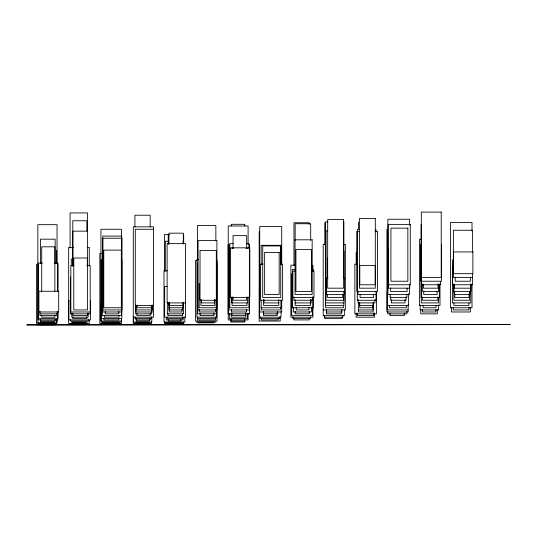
<?xml version="1.0" encoding="UTF-8"?>
<svg xmlns="http://www.w3.org/2000/svg" width="537" height="537" viewBox="0 0 537 537"><rect width="100%" height="100%" fill="white"/><g stroke="black" fill="none" stroke-linecap="round" stroke-linejoin="round"><path stroke-width="0.81" d="M327.919 221.902L325.409 221.902L325.409 305.405L343.841 305.405L343.841 302.902M153.555 229.286L135.284 229.286L135.284 305.405L153.555 305.405M359.75 229.5L357.306 229.5L357.306 300.264L376.028 300.264L376.028 291.108M327.704 230.816L326.093 230.816L326.093 300.264L343.841 300.264L343.841 294.41M87.511 231.152L72.824 231.152L72.824 266.271M359.327 231.46L356.843 231.46L356.843 291.43L377.511 291.43L377.511 231.46L375.027 231.46M169.477 234.568L164.463 234.568L164.463 271.151M421.109 239.28L419.464 239.28L419.464 305.405L439.991 305.405L439.991 284.476M168.578 241.227L165.336 241.227L165.336 271.212M233.125 243.677L229.802 243.677L229.802 307.748L248.9 307.748L248.9 296.927M246.409 243.677L248.9 243.677L248.9 248.671M325.684 244.355L323.227 244.355L323.2 315.602L344.345 315.602L344.345 309.809M343.7 244.355L345.345 244.355L345.345 309.936L323.227 309.936M73.623 247.409L68.682 247.409L68.682 323.536L89.27 323.536L89.27 320.186M87.618 247.409L89.27 247.409L89.27 265.815M231.756 248.235L233.427 248.235M245.959 248.235L247.631 248.235M101.513 253.41L99.848 253.41L99.848 323.536L121.503 323.536L121.503 318.528M73.69 259.096L71.273 259.096L71.273 265.808M198.569 259.358L196.925 259.358L196.925 317.186L216.673 317.186L216.76 263.063M102.862 259.525L101.218 259.525L101.218 318.622L121.839 318.622L121.839 259.525M197.18 260.573L195.522 260.573L195.522 321.039L217.055 321.039L217.055 260.573M42.41 263.09L38.328 263.09L38.328 318.622L57.922 318.622L57.922 311.99M54.66 263.09L57.922 263.09L57.922 291.276M263.063 264.137L260.633 264.137L260.633 300.264L282.489 300.264L282.489 264.137L280.871 264.137M357.347 264.144L354.856 264.144L354.856 313.863L376.43 313.863L376.43 291.49M294.954 265.177L290.866 265.177L290.866 317.186L312.937 317.186L312.937 297.055M74.066 265.634L70.844 265.634L70.844 311.977L90.169 311.977M86.947 265.634L90.169 265.634L90.223 313.863L70.448 313.863L70.448 278.495M294.867 269.567L292.37 269.567L292.37 307.748L313.138 307.748L313.138 296.954M311.473 269.567L313.138 269.567L313.138 271.225M167.329 270.796L163.993 270.796L163.993 322.025L184.842 322.025L184.842 317.065M295.31 271.125L292.88 271.125L292.88 297.471L313.991 297.471L313.991 271.125L311.554 271.125M472.56 277.528L453.362 277.528L453.362 230.252L472.56 230.252L472.56 251.819M328.006 278.018L326.348 278.018L326.335 294.524L344.277 294.524L344.277 291.309M421.256 284.778L440.582 284.778L440.582 281.442M167.168 286.55L164.658 286.55L164.658 317.186L185.54 317.186L185.453 243.63L167.128 243.63L167.128 302.908L185.453 302.908M326.348 291.43L344.6 291.43L344.6 278.018M376.007 294.524L358.011 294.524L358.011 291.168M70.495 300.821L68.83 300.821L68.83 319.911L90.478 319.911L90.478 300.821M278.797 302.908L263.989 302.908L263.989 299.579M295.102 302.908L311.084 302.908L311.084 299.586M325.59 302.908L344.002 302.908L344.002 291.188M373.114 305.405L359.535 305.405L359.535 302.895M169.048 307.748L182.849 307.748L182.849 302.774M358.615 309.936L373.356 309.936L373.356 302.425M408.187 309.936L387.184 309.936L387.184 291.651M39.973 313.863L57.298 313.863L57.298 311.386M216.76 313.863L197.522 313.863L197.522 263.063M133.31 317.186L153.481 317.186L153.481 226.849L133.31 226.849L133.25 323.536L151.508 323.536L151.508 321.871M197.401 318.622L215.861 318.622L215.861 316.944M40.423 321.039L55.143 321.039L55.143 319.374M244.765 321.039L231.212 321.039L231.212 319.374M54.808 322.025L40.423 322.025L40.423 319.374M71.273 322.025L87.356 322.025M120.906 322.025L101.124 322.025L101.124 302.438M196.2 322.025L216.035 322.025M37.845 322.858L57.043 322.858L57.043 319.528M72.153 322.858L86.135 322.858M102.104 322.858L119.583 322.858M134.921 322.858L150.172 322.858M165.336 322.858L183.164 322.858M197.663 322.858L214.236 322.858M38.583 324.066L55.626 324.066M70.079 324.066L87.531 324.066M100.728 324.066L120.288 324.066M134.915 324.066L149.501 324.066M54.942 324.442L38.926 324.442L38.926 322.764M72.186 324.442L85.081 324.442M101.365 324.442L119.308 324.442M40.416 324.67L53.109 324.67M71.32 324.67L85.611 324.67M472.56 273.38L472.627 284.778L452.617 284.778L452.617 266.332M472.01 230.85L472.01 222.493L450.509 222.493L450.509 307.748L472.01 307.748L472.01 284.341M470.889 283.979L470.889 291.43L453.671 291.43L453.671 283.979M470.781 284.637L470.781 302.908L452.416 302.908L452.416 259.727M470.459 284.026L470.459 288.181L454.443 288.181L454.443 284.026M470.365 277.072L470.365 281.227L455.215 281.227L455.215 277.072M470.318 307.835L470.318 311.977L451.516 311.977L451.516 307.835M469.976 291.229L469.976 294.524L454.248 294.524L454.248 291.229M469.647 291.061L469.647 300.264L453.893 300.264L453.893 284.362M469.049 294.142L469.049 297.471L454.826 297.471L454.826 294.142M468.942 307.439L468.942 309.936L453.235 309.936L453.235 307.439M468.908 302.915L468.908 305.405L453.946 305.405L453.946 302.915M441.414 244.55L441.414 281.227L420.766 281.227L420.766 244.55M439.373 284.08L439.373 297.471L421.102 297.471L421.102 224.641M438.608 283.986L438.608 291.43L422.552 291.43L422.552 283.986M438.534 297.196L438.534 302.908L421.263 302.908L421.256 245.57M438.601 304.935L438.601 309.936L420.169 309.936L420.169 304.935M438.044 284.073L438.044 288.181L423.451 288.181L423.451 284.073M437.816 296.921L437.816 300.264L422.317 300.264L422.317 296.921M437.293 309.782L437.293 313.863L420.8 313.863L420.8 309.782M437.098 291.168L437.098 294.524L423.72 294.524L423.72 291.168M435.997 305.244L435.997 307.748L423.116 307.748L423.116 305.244M435.903 309.46L435.903 311.977L422.532 311.977L422.532 309.46M409.771 284.066L409.771 288.181L388.325 288.181L388.325 248.698M409.523 225.097L409.523 219.237L387.895 219.237L387.895 294.524L409.523 294.524L409.523 284.489M408.529 293.685L408.529 305.405L387.526 305.405L387.526 285.322M408.187 304.949L408.093 311.977L386.935 311.977L386.935 229.359M407.12 288.114L407.12 291.43L390.634 291.43L390.634 288.114M406.905 294.128L406.905 297.471L390.171 297.471L390.171 294.128M406.898 311.353L406.898 313.863L387.795 313.863L387.795 311.353M406.408 305.264L406.408 307.748L389.305 307.748L389.305 305.264M406.066 296.914L406.066 300.264L390.674 300.264L390.674 296.914M404.979 299.586L404.979 302.908L391.413 302.908L391.413 299.586M404.301 313.098L404.301 315.602L390.05 315.602L390.05 313.098M376.028 229.5L376.028 231.997M374.974 299.586L374.974 302.908L358.018 302.908L358.018 299.586M374.443 313.017L374.443 317.186L356.165 317.186L356.165 313.017M373.631 313.118L373.631 315.602L357.32 315.602L357.32 313.118M373.584 294.162L373.584 297.471L360.085 297.471L360.085 294.162M373.108 302.814L373.108 311.977L358.521 311.977L358.615 302.425M372.604 305.238L372.604 307.748L359.703 307.748L359.703 302.727M358.521 222.05L358.521 229.541M356.165 252.135L356.165 264.647M344.002 251.007L344.002 278.636M343.841 221.902L343.841 278.508M343.391 305.231L343.391 307.748L325.523 307.748L325.59 251.007M342.881 315.521L342.881 317.186L324.321 317.186L324.321 315.521M342.727 294.115L342.727 297.471L327.543 297.471L327.543 294.115M342.089 316.958L342.089 318.622L324.784 318.622L324.784 316.958M341.874 309.466L341.874 311.977L326.355 311.977L326.355 309.466M341.31 311.386L341.31 313.863L326.583 313.863L326.583 309.728M327.543 258.042L327.543 278.173M324.784 222.741L324.784 244.422M312.937 265.177L312.937 271.051M312.641 296.988L312.641 300.264L293.887 300.264L293.887 296.988M312.42 307.231L312.42 315.602L291.732 315.602L291.732 273.763M311.406 307.023L311.406 311.977L293.424 311.977L293.424 307.023M310.681 240.401L310.681 223.728L295.162 223.728L295.162 240.401M310.681 299.572L310.681 305.405L295.162 305.405L295.162 299.572M310.507 316.944L310.507 318.622L292.96 318.622L292.96 316.944M309.278 311.359L309.278 313.863L295.209 313.863L295.209 311.359M309.164 224.426L309.164 222.748L293.961 222.748L293.961 265.466M309.164 318.233L309.164 319.911L293.961 319.911L293.961 318.233M308.943 307.419L308.943 309.936L296.229 309.936L296.229 307.419M281.717 264.224L281.717 226.52L259.707 226.52L259.707 311.977L281.717 311.977L281.717 300.243M281.039 311.4L281.039 317.186L259.364 317.186L259.364 286.583M280.932 264.466L280.932 245.315L261.177 245.315L261.177 264.466M280.932 300.257L280.932 307.748L261.177 307.748L261.177 300.257M280.455 307.433L280.455 309.936L261.311 309.936L261.311 307.433M280.207 316.87L280.207 321.039L259.176 321.039L259.176 231.756M279.851 316.951L279.851 318.622L260.217 318.622L260.217 316.951M278.797 299.579L278.831 305.405L263.613 305.405L263.613 299.727M278.213 318.246L278.213 319.911L261.506 319.911L261.506 318.246M277.743 311.366L277.743 313.863L263.338 313.863L263.338 311.366M277.092 313.105L277.092 315.602L263.647 315.602L263.647 313.105M249.584 244.637L249.584 313.863L228.097 313.863L228.097 244.637M249.423 244.422L249.423 248.571M249.423 297.498L249.423 309.936L228.937 309.936L228.937 244.422M248.101 244.436L248.101 225.99L228.225 225.99L228.225 319.911L248.101 319.911L248.101 313.199M247.631 297.109L247.631 302.908L231.756 302.908L231.756 297.109M247.329 313.642L247.329 318.622L229.333 318.622L229.333 313.642M247.007 302.888L247.007 305.405L232.038 305.405L232.038 297.015M246.678 248.06L246.678 235.636L233.045 235.636L233.045 248.06M246.678 296.954L246.678 300.264L233.045 300.264L233.045 296.954M246.611 309.473L246.611 311.977L231.413 311.977L231.413 309.473M245.805 313.064L245.805 317.186L231.199 317.186L231.199 313.064M245.463 313.105L245.463 315.602L231.883 315.602L231.883 313.105M244.765 225.976L244.765 224.305L231.212 224.305L231.212 225.976M244.765 319.374L244.832 322.025L230.803 322.025L230.803 319.562M216.122 299.619L216.122 307.748L199.18 307.748L199.18 283.355M215.861 240.643L215.861 225.547L197.401 225.547L197.401 259.928M215.545 318.24L215.545 319.911L197.374 319.911L197.401 316.944M215.431 309.473L215.431 311.977L199.193 311.977L199.193 309.473M214.78 299.606L214.78 305.405L200.865 305.405L200.865 299.606M214.498 299.626L214.498 302.908L201.482 302.908L201.482 299.626M213.86 313.098L213.86 315.602L200.079 315.602L200.079 313.098M183.694 234.568L183.694 243.717M183.694 321.871L183.694 323.536L164.463 323.536L164.463 321.871M183.533 302.25L183.533 313.863L167.349 313.863L167.349 302.25M183.312 243.966L183.312 233.172L168.927 233.172L168.927 243.966M183.312 302.915L183.312 305.405L168.927 305.405L168.927 302.915M183.245 317.448L183.245 319.911L166.275 319.911L166.275 317.448M183.164 241.227L183.164 243.724M182.614 313.178L182.614 315.602L167.92 315.602L167.92 313.178M182.533 307.439L182.533 309.936L169.027 309.936L169.027 302.445M182.513 316.964L182.513 318.622L167.343 318.622L167.343 316.964M182.009 309.48L182.009 311.977L169.209 311.977L169.209 302.828M180.929 319.374L180.929 321.039L168.242 321.039L168.242 319.374M168.242 234.447L168.242 244.436M152.226 304.929L152.226 309.936L135.935 309.936L135.935 304.929M151.937 305.493L151.937 311.977L135.881 311.977L135.881 305.493M151.79 305.546L151.79 313.863L135.686 313.863L135.686 305.546M151.817 317.058L151.817 322.025L133.619 322.025L133.619 317.058M151.3 305.278L151.3 307.748L137.197 307.748L137.197 305.278M151.286 316.964L151.286 318.622L135.17 318.622L135.17 316.964M150.212 313.084L150.212 315.602L136.922 315.602L136.922 313.084M150.206 318.24L150.206 319.911L135.908 319.911L135.908 318.24M150.172 226.896L150.172 215.216L134.921 215.216L134.921 226.896M149.393 319.374L149.393 321.039L136.378 321.039L136.378 319.374M121.429 236.783L121.429 229.272L100.943 229.272L100.943 321.039L121.429 321.039L121.429 318.542M121.409 311.46L121.409 315.602L102.325 315.602L102.325 261.788M119.019 315.514L119.019 317.186L104.373 317.186L104.373 315.514M118.811 311.366L118.811 313.863L105.265 313.863L105.265 311.366M118.845 318.233L118.845 319.911L103.869 319.911L103.869 318.233M88.39 319.381L88.39 321.039L70.582 321.039L70.582 319.381M88.175 313.037L88.175 317.186L71.817 317.186L71.817 313.037M87.511 266.271L87.531 212.934L70.079 212.934L70.079 248.027M87.511 313.091L87.511 315.602L72.824 315.602L72.824 313.091M87.356 259.096L87.356 265.808M86.866 230.796L86.866 220.761L72.784 220.761L72.784 265.929M86.866 316.951L86.866 318.622L72.784 318.622L72.784 316.951M70.582 277.045L70.582 301.116M57.754 263.707L57.754 291.39M57.754 311.52L57.754 319.911L38.154 319.911L38.154 263.707M57.043 263.781L57.043 224.674L37.845 224.674L37.845 323.536L56.7 323.536L56.7 319.381M56.982 313.152L56.982 315.602L39.946 315.602L39.973 311.386M56.7 250.45L56.7 263.741M56.573 323.086L56.573 324.744L36.61 324.744L36.61 264.285M55.143 263.405L55.143 239.18L40.423 239.18L40.423 263.405M54.868 291.215L54.868 246.812L41.725 246.812L41.725 291.215M54.868 315.514L54.868 317.186L41.725 317.186L41.725 315.514M441.213 212.102L421.303 212.102L421.303 277.528L441.213 277.528L441.213 212.102M375.303 218.492L359.394 218.492L359.394 288.181L375.303 288.181L375.303 218.492M343.626 219.512L327.671 219.512L327.671 288.181L343.626 288.181L343.626 219.512M410.281 224.385L388.15 224.385L388.15 284.778L410.281 284.778L410.281 224.385M407.852 228.158L390.923 228.158L390.923 281.227L407.852 281.227L407.852 228.158M121.677 236.072L102.735 236.072L102.735 311.977L121.677 311.977L121.677 236.072M121.939 238.227L102.815 238.227L102.815 309.936L121.939 309.936L121.939 238.227M312.158 239.811L295.048 239.811L295.048 294.524L312.158 294.524L312.158 239.811M216.888 240.616L198.079 240.616L198.079 309.936L216.888 309.936L216.888 240.616M280.744 245.946L262.727 245.946L262.727 297.471L280.744 297.471L280.744 245.946M249.792 247.832L230.272 247.832L230.272 297.471L249.792 297.471L249.792 247.832M311.628 249.537L295.927 249.537L295.927 291.43L311.628 291.43L311.628 249.537M121.322 250.108L103.775 250.108L103.775 307.748L121.322 307.748L121.322 250.108M216.304 250.43L200.019 250.43L200.019 300.264L216.304 300.264L216.304 250.43M472.875 251.94L453.389 251.94L453.389 273.675L472.875 273.675L472.875 251.94M279.159 252.41L264.647 252.41L264.647 294.524L279.159 294.524L279.159 252.41M87.578 258.002L73.777 258.002L73.777 309.936L87.578 309.936L87.578 258.002M375.229 265.573L359.803 265.573L359.803 284.778L375.229 284.778L375.229 265.573M58.701 291.255L38.912 291.255L38.912 311.977L58.701 311.977L58.701 291.255M510.15 324.583L26.85 324.898L510.15 324.583"/></g></svg>
